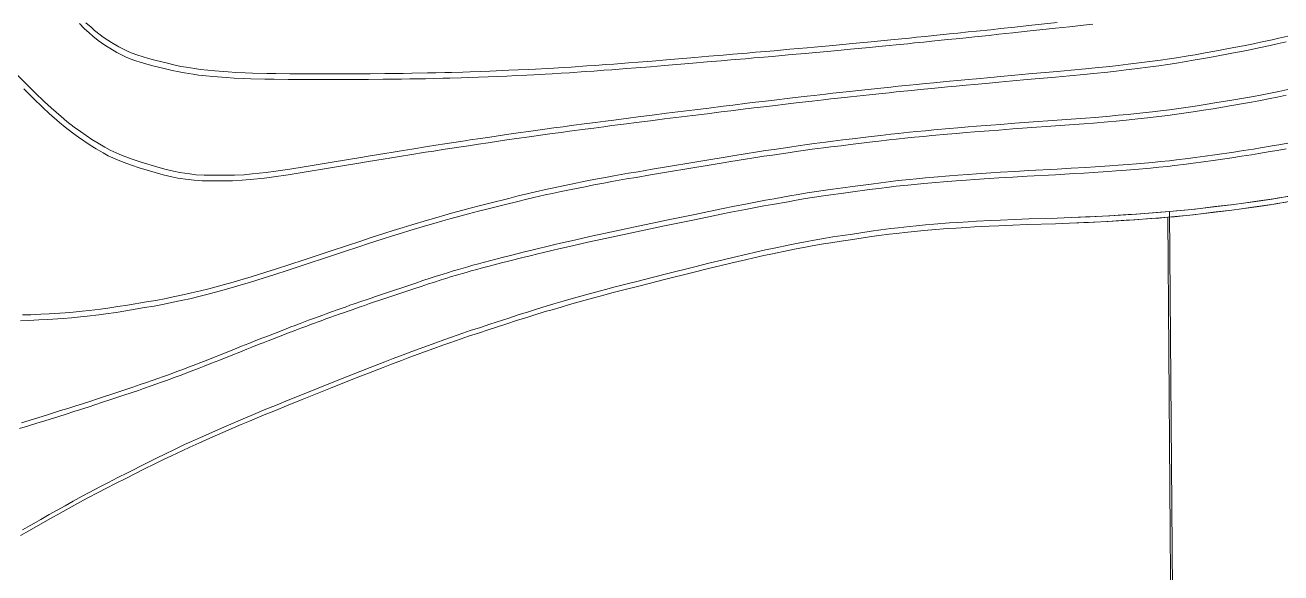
# Model space of a CAD drawing. Header units: metres. Extents: x -1097 to 1588, y -673 to 884.
# Drawn here: x 1327.5 to 1431.4, y 678.1 to 723.4 of the extents above; entities that cross this region are included whole.
import ezdxf

# ---------------------------------------------------------------- set-up
doc = ezdxf.new("R2010")
doc.units = ezdxf.units.M
for name, color, linetype, lineweight, plot in [('TERRENO', 188, 'Continuous', 0, False), ('TEXTO', 7, 'Continuous', 0, False), ('VISTA LEJOS', 7, 'Continuous', 0, False)]:
    doc.layers.add(name, color=color, linetype=linetype, lineweight=lineweight, plot=plot)

msp = doc.modelspace()

# ---------------------------------------------------------------- linework, layer by layer
at = {"layer": 'TERRENO'}
for points in [[(1415.86, 723.51), (1415.08, 723.42), (1413.91, 723.3), (1412.75, 723.17), (1410.41, 722.92), (1409.24, 722.79), (1408.06, 722.67), (1407.26, 722.58), (1406.05, 722.46), (1405.37, 722.39), (1404.54, 722.3), (1403.83, 722.23), (1402.53, 722.09), (1401.85, 722.02), (1401.1, 721.95), (1400.53, 721.89), (1399.58, 721.8), (1398.99, 721.74), (1398.15, 721.66), (1397.36, 721.58), (1395.8, 721.44), (1395.01, 721.36), (1394.17, 721.28), (1393.57, 721.23), (1392.62, 721.14), (1392.06, 721.09), (1391.31, 721.02), (1390.63, 720.96), (1389.33, 720.84), (1388.62, 720.78), (1387.79, 720.71), (1387.1, 720.65), (1385.89, 720.55), (1385.1, 720.48), (1383.92, 720.38), (1382.75, 720.28), (1380.41, 720.09), (1379.24, 719.99), (1378.06, 719.9), (1377.26, 719.83), (1376.05, 719.74), (1375.37, 719.69), (1374.54, 719.63), (1373.83, 719.58), (1372.53, 719.49), (1371.85, 719.45), (1371.1, 719.4), (1370.53, 719.37), (1369.58, 719.32), (1368.99, 719.29), (1368.15, 719.25), (1367.36, 719.22), (1365.8, 719.16), (1365, 719.12), (1364.17, 719.09), (1363.57, 719.07), (1362.62, 719.04), (1362.06, 719.03), (1361.31, 719.01), (1360.63, 719), (1359.33, 718.98), (1358.62, 718.97), (1357.79, 718.96), (1357.1, 718.95), (1355.89, 718.94), (1355.1, 718.94), (1353.92, 718.94), (1352.75, 718.94), (1350.41, 718.94), (1349.25, 718.94), (1348.09, 718.95), (1347.31, 718.96), (1346.16, 718.99), (1345.53, 719.01), (1344.77, 719.05), (1344.14, 719.09), (1343.02, 719.18), (1342.44, 719.23), (1341.82, 719.3), (1341.38, 719.36), (1340.66, 719.48), (1340.22, 719.56), (1339.64, 719.68), (1339.1, 719.81), (1338.06, 720.07), (1337.54, 720.2), (1337.01, 720.36), (1336.65, 720.48), (1336.1, 720.68), (1335.79, 720.81), (1335.41, 720.99), (1335.08, 721.16), (1334.48, 721.51), (1334.16, 721.71), (1333.8, 721.95), (1333.53, 722.15), (1333.07, 722.52), (1332.78, 722.78), (1332.36, 723.16), (1331.97, 723.55)], [(1431.85, 722.05), (1431.1, 721.87), (1430.54, 721.75), (1429.58, 721.54), (1428.99, 721.42), (1428.15, 721.25), (1427.36, 721.1), (1425.8, 720.81), (1425.01, 720.66), (1424.17, 720.52), (1423.58, 720.41), (1422.62, 720.26), (1422.06, 720.18), (1421.31, 720.07), (1420.63, 719.98), (1419.33, 719.81), (1418.62, 719.72), (1417.79, 719.63), (1417.1, 719.55), (1415.9, 719.43), (1415.1, 719.35), (1413.92, 719.24), (1412.75, 719.13), (1410.41, 718.92), (1409.24, 718.82), (1408.06, 718.71), (1407.26, 718.64), (1406.05, 718.53), (1405.37, 718.46), (1404.54, 718.39), (1403.83, 718.32), (1402.53, 718.19), (1401.85, 718.13), (1401.1, 718.05), (1400.53, 718), (1399.58, 717.9), (1398.99, 717.84), (1398.15, 717.75), (1397.36, 717.66), (1395.8, 717.5), (1395.01, 717.41), (1394.17, 717.32), (1393.57, 717.25), (1392.62, 717.15), (1392.06, 717.08), (1391.31, 717), (1390.63, 716.92), (1389.33, 716.76), (1388.62, 716.68), (1387.79, 716.58), (1387.1, 716.5), (1385.89, 716.35), (1385.1, 716.25), (1383.92, 716.1), (1382.75, 715.96), (1380.41, 715.67), (1379.24, 715.52), (1378.06, 715.37), (1377.26, 715.27), (1376.05, 715.12), (1375.37, 715.03), (1374.54, 714.92), (1373.83, 714.82), (1372.53, 714.65), (1371.85, 714.56), (1371.1, 714.46), (1370.53, 714.38), (1369.58, 714.25), (1368.99, 714.16), (1368.15, 714.04), (1367.36, 713.93), (1365.8, 713.7), (1365, 713.58), (1364.17, 713.46), (1363.57, 713.37), (1362.62, 713.23), (1362.06, 713.14), (1361.31, 713.02), (1360.63, 712.92), (1359.33, 712.71), (1358.62, 712.6), (1357.79, 712.46), (1357.1, 712.35), (1355.89, 712.15), (1355.1, 712.02), (1353.92, 711.83), (1352.75, 711.63), (1350.41, 711.24), (1349.24, 711.06), (1348.07, 710.88), (1347.29, 710.78), (1346.11, 710.65), (1345.45, 710.6), (1344.65, 710.55), (1343.98, 710.54), (1342.77, 710.54), (1342.14, 710.55), (1341.46, 710.6), (1340.96, 710.65), (1340.12, 710.78), (1339.61, 710.88), (1338.9, 711.06), (1338.23, 711.24), (1336.93, 711.63), (1336.27, 711.84), (1335.59, 712.09), (1335.11, 712.28), (1334.36, 712.63), (1333.93, 712.86), (1333.36, 713.19), (1332.85, 713.51), (1331.9, 714.16), (1331.39, 714.53), (1330.79, 714.99), (1330.32, 715.39), (1329.48, 716.12), (1328.94, 716.62), (1328.14, 717.39), (1327.36, 718.16)], [(1327.1, 698.99), (1327.78, 699.01), (1328.62, 699.05), (1329.33, 699.09), (1330.63, 699.18), (1331.31, 699.23), (1332.06, 699.3), (1332.62, 699.36), (1333.57, 699.47), (1334.17, 699.55), (1335, 699.68), (1335.8, 699.81), (1337.36, 700.07), (1338.15, 700.2), (1338.99, 700.36), (1339.58, 700.48), (1340.53, 700.68), (1341.1, 700.81), (1341.85, 700.99), (1342.53, 701.16), (1343.83, 701.51), (1344.54, 701.71), (1345.37, 701.95), (1346.05, 702.15), (1347.26, 702.52), (1348.06, 702.78), (1349.24, 703.16), (1350.41, 703.55), (1352.75, 704.33), (1353.92, 704.71), (1355.1, 705.1), (1355.89, 705.36), (1357.1, 705.75), (1357.79, 705.97), (1358.62, 706.23), (1359.33, 706.44), (1360.63, 706.83), (1361.31, 707.03), (1362.06, 707.25), (1362.62, 707.41), (1363.57, 707.67), (1364.17, 707.83), (1365, 708.04), (1365.8, 708.24), (1367.36, 708.63), (1368.15, 708.83), (1368.99, 709.03), (1369.58, 709.17), (1370.53, 709.39), (1371.1, 709.51), (1371.85, 709.67), (1372.53, 709.81), (1373.83, 710.07), (1374.54, 710.21), (1375.37, 710.36), (1376.05, 710.49), (1377.26, 710.71), (1378.06, 710.84), (1379.24, 711.05), (1380.41, 711.24), (1382.75, 711.63), (1383.92, 711.83), (1385.1, 712.02), (1385.89, 712.15), (1387.1, 712.34), (1387.79, 712.45), (1388.62, 712.58), (1389.33, 712.68), (1390.63, 712.88), (1391.31, 712.98), (1392.06, 713.08), (1392.62, 713.16), (1393.57, 713.28), (1394.17, 713.36), (1395.01, 713.46), (1395.8, 713.56), (1397.36, 713.74), (1398.15, 713.84), (1398.99, 713.93), (1399.58, 714), (1400.53, 714.1), (1401.1, 714.16), (1401.85, 714.23), (1402.53, 714.29), (1403.83, 714.41), (1404.54, 714.47), (1405.37, 714.54), (1406.05, 714.6), (1407.26, 714.69), (1408.06, 714.75), (1409.24, 714.84), (1410.41, 714.93), (1412.75, 715.09), (1413.92, 715.18), (1415.1, 715.27), (1415.9, 715.33), (1417.1, 715.43), (1417.79, 715.5), (1418.62, 715.58), (1419.33, 715.65), (1420.63, 715.79), (1421.31, 715.87), (1422.06, 715.96), (1422.62, 716.04), (1423.58, 716.17), (1424.17, 716.26), (1425.01, 716.39), (1425.8, 716.52), (1427.36, 716.78), (1428.15, 716.92), (1428.99, 717.06), (1429.58, 717.17), (1430.54, 717.36), (1431.1, 717.47), (1431.85, 717.63)], [(1327.02, 690.08), (1327.67, 690.28), (1328.45, 690.52), (1329.1, 690.72), (1330.26, 691.08), (1330.87, 691.27), (1331.51, 691.47), (1331.99, 691.62), (1332.77, 691.87), (1333.24, 692.03), (1333.89, 692.24), (1334.5, 692.44), (1335.66, 692.83), (1336.25, 693.03), (1336.86, 693.23), (1337.27, 693.38), (1337.92, 693.6), (1338.3, 693.73), (1338.77, 693.9), (1339.19, 694.05), (1339.97, 694.34), (1340.38, 694.49), (1340.86, 694.67), (1341.23, 694.82), (1341.88, 695.07), (1342.3, 695.23), (1342.9, 695.47), (1343.5, 695.7), (1344.66, 696.17), (1345.25, 696.4), (1345.84, 696.64), (1346.24, 696.8), (1346.84, 697.04), (1347.18, 697.17), (1347.6, 697.33), (1347.95, 697.47), (1348.6, 697.72), (1348.94, 697.85), (1349.32, 698), (1349.6, 698.1), (1350.08, 698.28), (1350.37, 698.39), (1350.79, 698.55), (1351.19, 698.69), (1351.97, 698.98), (1352.37, 699.13), (1352.78, 699.28), (1353.08, 699.38), (1353.56, 699.55), (1353.84, 699.65), (1354.21, 699.79), (1354.55, 699.9), (1355.2, 700.13), (1355.56, 700.25), (1355.98, 700.4), (1356.32, 700.51), (1356.92, 700.72), (1357.32, 700.85), (1357.91, 701.05), (1358.5, 701.24), (1359.66, 701.63), (1360.25, 701.83), (1360.86, 702.03), (1361.27, 702.16), (1361.92, 702.36), (1362.3, 702.48), (1362.77, 702.63), (1363.19, 702.75), (1363.97, 702.98), (1364.39, 703.1), (1364.86, 703.23), (1365.23, 703.33), (1365.88, 703.5), (1366.3, 703.61), (1366.91, 703.77), (1367.5, 703.92), (1368.66, 704.21), (1369.27, 704.36), (1369.92, 704.52), (1370.39, 704.63), (1371.17, 704.81), (1371.64, 704.92), (1372.29, 705.07), (1372.9, 705.21), (1374.06, 705.47), (1374.71, 705.61), (1375.49, 705.78), (1376.14, 705.92), (1377.3, 706.17), (1378.08, 706.33), (1379.25, 706.58), (1380.41, 706.82), (1382.75, 707.31), (1383.92, 707.55), (1385.1, 707.79), (1385.89, 707.95), (1387.1, 708.19), (1387.79, 708.32), (1388.62, 708.48), (1389.33, 708.6), (1390.63, 708.83), (1391.31, 708.95), (1392.06, 709.08), (1392.62, 709.17), (1393.57, 709.31), (1394.17, 709.4), (1395.01, 709.51), (1395.8, 709.62), (1397.36, 709.83), (1398.15, 709.93), (1398.99, 710.03), (1399.58, 710.1), (1400.53, 710.2), (1401.1, 710.26), (1401.85, 710.33), (1402.53, 710.39), (1403.83, 710.5), (1404.54, 710.56), (1405.37, 710.62), (1406.05, 710.67), (1407.26, 710.75), (1408.06, 710.8), (1409.24, 710.86), (1410.41, 710.93), (1412.75, 711.05), (1413.92, 711.12), (1415.1, 711.19), (1415.9, 711.24), (1417.1, 711.32), (1417.79, 711.37), (1418.62, 711.43), (1419.33, 711.49), (1420.63, 711.61), (1421.31, 711.68), (1422.06, 711.75), (1422.62, 711.82), (1423.58, 711.93), (1424.17, 712.01), (1425.01, 712.12), (1425.8, 712.23), (1427.36, 712.46), (1428.15, 712.58), (1428.99, 712.71), (1429.58, 712.81), (1430.54, 712.97), (1431.1, 713.07), (1431.85, 713.21)]]:
    msp.add_lwpolyline(points, dxfattribs=at)
at = {"layer": 'TEXTO', "color": 141}
for points in [[(1432.1, 708.84), (1430.85, 708.63), (1429.27, 708.39), (1428.15, 708.24), (1427.36, 708.14), (1425.28, 707.88), (1423.89, 707.72), (1422.05, 707.54), (1422.47, 651.88)], [(1422.47, 651.88), (1422.05, 707.54), (1421.06, 707.46), (1418.9, 707.3), (1417.51, 707.22), (1415.49, 707.12), (1413.92, 707.06), (1412.75, 707.01), (1410.41, 706.93), (1409.24, 706.89), (1408.06, 706.84), (1407.26, 706.8), (1406.05, 706.74), (1405.37, 706.7), (1404.54, 706.65), (1403.83, 706.6), (1402.53, 706.49), (1401.85, 706.44), (1401.1, 706.37), (1400.53, 706.31), (1399.58, 706.2), (1398.99, 706.13), (1398.15, 706.02), (1397.36, 705.91), (1395.8, 705.68), (1395.01, 705.57), (1394.17, 705.44), (1393.57, 705.34), (1392.62, 705.18), (1392.06, 705.07), (1391.31, 704.93), (1390.63, 704.79), (1389.33, 704.52), (1388.62, 704.37), (1387.79, 704.19), (1387.1, 704.03), (1385.89, 703.75), (1385.1, 703.56), (1383.92, 703.27), (1382.75, 702.98), (1380.41, 702.4), (1379.24, 702.1), (1378.06, 701.8), (1377.26, 701.6), (1376.05, 701.28), (1375.37, 701.1), (1374.54, 700.88), (1373.83, 700.68), (1372.53, 700.32), (1371.85, 700.12), (1371.1, 699.9), (1370.53, 699.74), (1369.58, 699.45), (1368.99, 699.26), (1368.15, 699), (1367.36, 698.74), (1365.8, 698.23), (1365, 697.97), (1364.17, 697.7), (1363.57, 697.49), (1362.62, 697.17), (1362.06, 696.97), (1361.31, 696.7), (1360.63, 696.45), (1359.33, 695.97), (1358.62, 695.7), (1357.79, 695.39), (1357.1, 695.12), (1355.89, 694.65), (1355.1, 694.34), (1353.92, 693.87), (1352.75, 693.4), (1350.41, 692.47), (1349.24, 692), (1348.06, 691.52), (1347.26, 691.2), (1346.05, 690.69), (1345.37, 690.41), (1344.54, 690.05), (1343.83, 689.74), (1342.53, 689.17), (1341.85, 688.87), (1341.1, 688.53), (1340.53, 688.27), (1339.58, 687.82), (1338.99, 687.53), (1338.15, 687.12), (1337.36, 686.73), (1335.8, 685.95), (1335, 685.55), (1334.17, 685.12), (1333.57, 684.81), (1332.62, 684.31), (1332.06, 684.01), (1331.31, 683.6), (1330.63, 683.22), (1329.33, 682.49), (1328.62, 682.09), (1327.78, 681.61), (1327.1, 681.22)]]:
    msp.add_lwpolyline(points, dxfattribs=at)
at = {"layer": 'VISTA LEJOS'}
for points in [[(1415.86, 723.51), (1415.08, 723.42), (1413.91, 723.3), (1412.75, 723.17), (1410.41, 722.92), (1409.24, 722.79), (1408.06, 722.67), (1407.26, 722.58), (1406.05, 722.46), (1405.37, 722.39), (1404.54, 722.3), (1403.83, 722.23), (1402.53, 722.09), (1401.85, 722.02), (1401.1, 721.95), (1400.53, 721.89), (1399.58, 721.8), (1398.99, 721.74), (1398.15, 721.66), (1397.36, 721.58), (1395.8, 721.44), (1395.01, 721.36), (1394.17, 721.28), (1393.57, 721.23), (1392.62, 721.14), (1392.06, 721.09), (1391.31, 721.02), (1390.63, 720.96), (1389.33, 720.84), (1388.62, 720.78), (1387.79, 720.71), (1387.1, 720.65), (1385.89, 720.55), (1385.1, 720.48), (1383.92, 720.38), (1382.75, 720.28), (1380.41, 720.09), (1379.24, 719.99), (1378.06, 719.9), (1377.26, 719.83), (1376.05, 719.74), (1375.37, 719.69), (1374.54, 719.63), (1373.83, 719.58), (1372.53, 719.49), (1371.85, 719.45), (1371.1, 719.4), (1370.53, 719.37), (1369.58, 719.32), (1368.99, 719.29), (1368.15, 719.25), (1367.36, 719.22), (1365.8, 719.16), (1365, 719.12), (1364.17, 719.09), (1363.57, 719.07), (1362.62, 719.04), (1362.06, 719.03), (1361.31, 719.01), (1360.63, 719), (1359.33, 718.98), (1358.62, 718.97), (1357.79, 718.96), (1357.1, 718.95), (1355.89, 718.94), (1355.1, 718.94), (1353.92, 718.94), (1352.75, 718.94), (1350.41, 718.94), (1349.25, 718.94), (1348.09, 718.95), (1347.31, 718.96), (1346.16, 718.99), (1345.53, 719.01), (1344.77, 719.05), (1344.14, 719.09), (1343.02, 719.18), (1342.44, 719.23), (1341.82, 719.3), (1341.38, 719.36), (1340.66, 719.48), (1340.22, 719.56), (1339.64, 719.68), (1339.1, 719.81), (1338.06, 720.07), (1337.54, 720.2), (1337.01, 720.36), (1336.65, 720.48), (1336.1, 720.68), (1335.79, 720.81), (1335.41, 720.99), (1335.08, 721.16), (1334.48, 721.51), (1334.16, 721.71), (1333.8, 721.95), (1333.53, 722.15), (1333.07, 722.52), (1332.78, 722.78), (1332.36, 723.16), (1331.97, 723.55)], [(1412.9, 723.64), (1410.56, 723.39), (1409.39, 723.26), (1408.21, 723.14), (1407.42, 723.05), (1406.21, 722.93), (1405.52, 722.86), (1404.69, 722.77), (1403.98, 722.7), (1402.68, 722.56), (1402, 722.49), (1401.25, 722.42), (1400.69, 722.36), (1399.74, 722.27), (1399.14, 722.21), (1398.3, 722.13), (1397.51, 722.05), (1395.95, 721.9), (1395.16, 721.83), (1394.32, 721.75), (1393.73, 721.7), (1392.78, 721.61), (1392.21, 721.56), (1391.46, 721.49), (1390.78, 721.43), (1389.48, 721.31), (1388.77, 721.25), (1387.94, 721.18), (1387.25, 721.12), (1386.05, 721.02), (1385.25, 720.95), (1384.07, 720.85), (1382.9, 720.75), (1380.56, 720.56), (1379.39, 720.46), (1378.21, 720.37), (1377.41, 720.3), (1376.21, 720.21), (1375.52, 720.16), (1374.69, 720.1), (1373.98, 720.05), (1372.68, 719.96), (1372, 719.92), (1371.25, 719.87), (1370.69, 719.84), (1369.73, 719.79), (1369.14, 719.76), (1368.3, 719.72), (1367.51, 719.69), (1365.95, 719.62), (1365.16, 719.59), (1364.32, 719.56), (1363.72, 719.54), (1362.77, 719.51), (1362.21, 719.5), (1361.46, 719.48), (1360.78, 719.47), (1359.48, 719.45), (1358.77, 719.44), (1357.94, 719.43), (1357.25, 719.42), (1356.04, 719.41), (1355.25, 719.41), (1354.07, 719.41), (1352.9, 719.41), (1350.56, 719.41), (1349.4, 719.41), (1348.24, 719.42), (1347.47, 719.43), (1346.31, 719.46), (1345.68, 719.48), (1344.92, 719.52), (1344.29, 719.56), (1343.17, 719.65), (1342.59, 719.7), (1341.97, 719.77), (1341.53, 719.83), (1340.81, 719.94), (1340.37, 720.02), (1339.79, 720.15), (1339.25, 720.28), (1338.21, 720.54), (1337.69, 720.67), (1337.16, 720.83), (1336.8, 720.95), (1336.26, 721.15), (1335.95, 721.28), (1335.56, 721.46), (1335.23, 721.63), (1334.63, 721.98), (1334.31, 722.18), (1333.95, 722.42), (1333.68, 722.62), (1333.22, 722.99), (1332.93, 723.25), (1332.51, 723.63)], [(1432, 722.52), (1431.25, 722.34), (1430.69, 722.21), (1429.74, 722.01), (1429.14, 721.89), (1428.31, 721.72), (1427.51, 721.57), (1425.95, 721.28), (1425.16, 721.13), (1424.32, 720.98), (1423.73, 720.88), (1422.78, 720.73), (1422.21, 720.65), (1421.46, 720.54), (1420.78, 720.45), (1419.48, 720.28), (1418.77, 720.19), (1417.94, 720.1), (1417.26, 720.02), (1416.05, 719.9), (1415.25, 719.82), (1414.07, 719.71), (1412.9, 719.6), (1410.56, 719.39), (1409.39, 719.29), (1408.21, 719.18), (1407.42, 719.11), (1406.21, 719), (1405.52, 718.93), (1404.69, 718.86), (1403.98, 718.79), (1402.68, 718.66), (1402, 718.6), (1401.25, 718.52), (1400.69, 718.47), (1399.74, 718.37), (1399.14, 718.31), (1398.3, 718.22), (1397.51, 718.13), (1395.95, 717.97), (1395.16, 717.88), (1394.32, 717.79), (1393.73, 717.72), (1392.78, 717.62), (1392.21, 717.55), (1391.46, 717.47), (1390.78, 717.39), (1389.48, 717.23), (1388.77, 717.15), (1387.94, 717.05), (1387.25, 716.97), (1386.05, 716.82), (1385.25, 716.72), (1384.07, 716.57), (1382.9, 716.43), (1380.56, 716.14), (1379.39, 715.99), (1378.21, 715.84), (1377.41, 715.74), (1376.21, 715.58), (1375.52, 715.5), (1374.69, 715.39), (1373.98, 715.29), (1372.68, 715.12), (1372, 715.03), (1371.25, 714.93), (1370.69, 714.85), (1369.73, 714.72), (1369.14, 714.63), (1368.3, 714.51), (1367.51, 714.4), (1365.95, 714.17), (1365.16, 714.05), (1364.32, 713.93), (1363.72, 713.84), (1362.77, 713.7), (1362.21, 713.61), (1361.46, 713.49), (1360.78, 713.38), (1359.48, 713.18), (1358.77, 713.07), (1357.94, 712.93), (1357.25, 712.82), (1356.04, 712.62), (1355.25, 712.49), (1354.07, 712.3), (1352.9, 712.1), (1350.56, 711.71), (1349.4, 711.53), (1348.22, 711.35), (1347.44, 711.25), (1346.26, 711.12), (1345.6, 711.06), (1344.8, 711.02), (1344.13, 711.01), (1342.92, 711.01), (1342.29, 711.02), (1341.61, 711.06), (1341.11, 711.12), (1340.27, 711.25), (1339.76, 711.35), (1339.05, 711.53), (1338.38, 711.71), (1337.08, 712.1), (1336.42, 712.31), (1335.74, 712.56), (1335.26, 712.75), (1334.51, 713.1), (1334.08, 713.33), (1333.51, 713.66), (1333, 713.98), (1332.05, 714.63), (1331.54, 715), (1330.94, 715.46), (1330.47, 715.86), (1329.63, 716.59), (1329.09, 717.09), (1328.29, 717.86), (1327.51, 718.63), (1325.95, 720.18)], [(1431.85, 722.05), (1431.1, 721.87), (1430.54, 721.75), (1429.58, 721.54), (1428.99, 721.42), (1428.15, 721.25), (1427.36, 721.1), (1425.8, 720.81), (1425.01, 720.66), (1424.17, 720.52), (1423.58, 720.41), (1422.62, 720.26), (1422.06, 720.18), (1421.31, 720.07), (1420.63, 719.98), (1419.33, 719.81), (1418.62, 719.72), (1417.79, 719.63), (1417.1, 719.55), (1415.9, 719.43), (1415.1, 719.35), (1413.92, 719.24), (1412.75, 719.13), (1410.41, 718.92), (1409.24, 718.82), (1408.06, 718.71), (1407.26, 718.64), (1406.05, 718.53), (1405.37, 718.46), (1404.54, 718.39), (1403.83, 718.32), (1402.53, 718.19), (1401.85, 718.13), (1401.1, 718.05), (1400.53, 718), (1399.58, 717.9), (1398.99, 717.84), (1398.15, 717.75), (1397.36, 717.66), (1395.8, 717.5), (1395.01, 717.41), (1394.17, 717.32), (1393.57, 717.25), (1392.62, 717.15), (1392.06, 717.08), (1391.31, 717), (1390.63, 716.92), (1389.33, 716.76), (1388.62, 716.68), (1387.79, 716.58), (1387.1, 716.5), (1385.89, 716.35), (1385.1, 716.25), (1383.92, 716.1), (1382.75, 715.96), (1380.41, 715.67), (1379.24, 715.52), (1378.06, 715.37), (1377.26, 715.27), (1376.05, 715.12), (1375.37, 715.03), (1374.54, 714.92), (1373.83, 714.82), (1372.53, 714.65), (1371.85, 714.56), (1371.1, 714.46), (1370.53, 714.38), (1369.58, 714.25), (1368.99, 714.16), (1368.15, 714.04), (1367.36, 713.93), (1365.8, 713.7), (1365, 713.58), (1364.17, 713.46), (1363.57, 713.37), (1362.62, 713.23), (1362.06, 713.14), (1361.31, 713.02), (1360.63, 712.92), (1359.33, 712.71), (1358.62, 712.6), (1357.79, 712.46), (1357.1, 712.35), (1355.89, 712.15), (1355.1, 712.02), (1353.92, 711.83), (1352.75, 711.63), (1350.41, 711.24), (1349.24, 711.06), (1348.07, 710.88), (1347.29, 710.78), (1346.11, 710.65), (1345.45, 710.6), (1344.65, 710.55), (1343.98, 710.54), (1342.77, 710.54), (1342.14, 710.55), (1341.46, 710.6), (1340.96, 710.65), (1340.12, 710.78), (1339.61, 710.88), (1338.9, 711.06), (1338.23, 711.24), (1336.93, 711.63), (1336.27, 711.84), (1335.59, 712.09), (1335.11, 712.28), (1334.36, 712.63), (1333.93, 712.86), (1333.36, 713.19), (1332.85, 713.51), (1331.9, 714.16), (1331.39, 714.53), (1330.79, 714.99), (1330.32, 715.39), (1329.48, 716.12), (1328.94, 716.62), (1328.14, 717.39), (1327.36, 718.16)], [(1327.1, 698.99), (1327.78, 699.01), (1328.62, 699.05), (1329.33, 699.09), (1330.63, 699.18), (1331.31, 699.23), (1332.06, 699.3), (1332.62, 699.36), (1333.57, 699.47), (1334.17, 699.55), (1335, 699.68), (1335.8, 699.81), (1337.36, 700.07), (1338.15, 700.2), (1338.99, 700.36), (1339.58, 700.48), (1340.53, 700.68), (1341.1, 700.81), (1341.85, 700.99), (1342.53, 701.16), (1343.83, 701.51), (1344.54, 701.71), (1345.37, 701.95), (1346.05, 702.15), (1347.26, 702.52), (1348.06, 702.78), (1349.24, 703.16), (1350.41, 703.55), (1352.75, 704.33), (1353.92, 704.71), (1355.1, 705.1), (1355.89, 705.36), (1357.1, 705.75), (1357.79, 705.97), (1358.62, 706.23), (1359.33, 706.44), (1360.63, 706.83), (1361.31, 707.03), (1362.06, 707.25), (1362.62, 707.41), (1363.57, 707.67), (1364.17, 707.83), (1365, 708.04), (1365.8, 708.24), (1367.36, 708.63), (1368.15, 708.83), (1368.99, 709.03), (1369.58, 709.17), (1370.53, 709.39), (1371.1, 709.51), (1371.85, 709.67), (1372.53, 709.81), (1373.83, 710.07), (1374.54, 710.21), (1375.37, 710.36), (1376.05, 710.49), (1377.26, 710.71), (1378.06, 710.84), (1379.24, 711.05), (1380.41, 711.24), (1382.75, 711.63), (1383.92, 711.83), (1385.1, 712.02), (1385.89, 712.15), (1387.1, 712.34), (1387.79, 712.45), (1388.62, 712.58), (1389.33, 712.68), (1390.63, 712.88), (1391.31, 712.98), (1392.06, 713.08), (1392.62, 713.16), (1393.57, 713.28), (1394.17, 713.36), (1395.01, 713.46), (1395.8, 713.56), (1397.36, 713.74), (1398.15, 713.84), (1398.99, 713.93), (1399.58, 714), (1400.53, 714.1), (1401.1, 714.16), (1401.85, 714.23), (1402.53, 714.29), (1403.83, 714.41), (1404.54, 714.47), (1405.37, 714.54), (1406.05, 714.6), (1407.26, 714.69), (1408.06, 714.75), (1409.24, 714.84), (1410.41, 714.93), (1412.75, 715.09), (1413.92, 715.18), (1415.1, 715.27), (1415.9, 715.33), (1417.1, 715.43), (1417.79, 715.5), (1418.62, 715.58), (1419.33, 715.65), (1420.63, 715.79), (1421.31, 715.87), (1422.06, 715.96), (1422.62, 716.04), (1423.58, 716.17), (1424.17, 716.26), (1425.01, 716.39), (1425.8, 716.52), (1427.36, 716.78), (1428.15, 716.92), (1428.99, 717.06), (1429.58, 717.17), (1430.54, 717.36), (1431.1, 717.47), (1431.85, 717.63)], [(1327.25, 699.46), (1327.94, 699.48), (1328.77, 699.52), (1329.48, 699.56), (1330.78, 699.65), (1331.46, 699.7), (1332.21, 699.77), (1332.77, 699.83), (1333.72, 699.94), (1334.32, 700.02), (1335.15, 700.15), (1335.95, 700.28), (1337.51, 700.54), (1338.3, 700.67), (1339.14, 700.83), (1339.73, 700.95), (1340.68, 701.15), (1341.25, 701.28), (1342, 701.46), (1342.68, 701.63), (1343.98, 701.98), (1344.69, 702.18), (1345.52, 702.42), (1346.2, 702.62), (1347.41, 702.99), (1348.21, 703.25), (1349.39, 703.63), (1350.56, 704.02), (1352.9, 704.8), (1354.07, 705.18), (1355.25, 705.57), (1356.04, 705.83), (1357.25, 706.22), (1357.94, 706.44), (1358.77, 706.7), (1359.48, 706.91), (1360.78, 707.3), (1361.46, 707.5), (1362.21, 707.72), (1362.77, 707.88), (1363.72, 708.14), (1364.32, 708.3), (1365.16, 708.51), (1365.95, 708.71), (1367.51, 709.1), (1368.3, 709.3), (1369.14, 709.5), (1369.73, 709.64), (1370.69, 709.86), (1371.25, 709.98), (1372, 710.14), (1372.68, 710.28), (1373.98, 710.54), (1374.69, 710.68), (1375.52, 710.83), (1376.21, 710.96), (1377.41, 711.18), (1378.21, 711.31), (1379.39, 711.52), (1380.56, 711.71), (1382.9, 712.1), (1384.07, 712.3), (1385.25, 712.49), (1386.05, 712.62), (1387.25, 712.81), (1387.94, 712.92), (1388.77, 713.05), (1389.48, 713.15), (1390.78, 713.35), (1391.46, 713.44), (1392.21, 713.55), (1392.78, 713.63), (1393.73, 713.75), (1394.32, 713.83), (1395.16, 713.93), (1395.95, 714.03), (1397.51, 714.21), (1398.3, 714.31), (1399.14, 714.4), (1399.74, 714.47), (1400.69, 714.57), (1401.25, 714.63), (1402, 714.7), (1402.68, 714.76), (1403.98, 714.88), (1404.69, 714.94), (1405.52, 715.01), (1406.21, 715.07), (1407.42, 715.16), (1408.21, 715.22), (1409.39, 715.31), (1410.56, 715.4), (1412.9, 715.56), (1414.07, 715.65), (1415.25, 715.74), (1416.05, 715.8), (1417.26, 715.9), (1417.94, 715.97), (1418.77, 716.05), (1419.48, 716.12), (1420.78, 716.26), (1421.46, 716.34), (1422.21, 716.43), (1422.78, 716.51), (1423.73, 716.64), (1424.32, 716.73), (1425.16, 716.86), (1425.95, 716.99), (1427.51, 717.25), (1428.31, 717.39), (1429.14, 717.53), (1429.74, 717.64), (1430.69, 717.83), (1431.25, 717.94), (1432, 718.1)], [(1327.02, 690.08), (1327.67, 690.28), (1328.45, 690.52), (1329.1, 690.72), (1330.26, 691.08), (1330.87, 691.27), (1331.51, 691.47), (1331.99, 691.62), (1332.77, 691.87), (1333.24, 692.03), (1333.89, 692.24), (1334.5, 692.44), (1335.66, 692.83), (1336.25, 693.03), (1336.86, 693.23), (1337.27, 693.38), (1337.92, 693.6), (1338.3, 693.73), (1338.77, 693.9), (1339.19, 694.05), (1339.97, 694.34), (1340.38, 694.49), (1340.86, 694.67), (1341.23, 694.82), (1341.88, 695.07), (1342.3, 695.23), (1342.9, 695.47), (1343.5, 695.7), (1344.66, 696.17), (1345.25, 696.4), (1345.84, 696.64), (1346.24, 696.8), (1346.84, 697.04), (1347.18, 697.17), (1347.6, 697.33), (1347.95, 697.47), (1348.6, 697.72), (1348.94, 697.85), (1349.32, 698), (1349.6, 698.1), (1350.08, 698.28), (1350.37, 698.39), (1350.79, 698.55), (1351.19, 698.69), (1351.97, 698.98), (1352.37, 699.13), (1352.78, 699.28), (1353.08, 699.38), (1353.56, 699.55), (1353.84, 699.65), (1354.21, 699.79), (1354.55, 699.9), (1355.2, 700.13), (1355.56, 700.25), (1355.98, 700.4), (1356.32, 700.51), (1356.92, 700.72), (1357.32, 700.85), (1357.91, 701.05), (1358.5, 701.24), (1359.66, 701.63), (1360.25, 701.83), (1360.86, 702.03), (1361.27, 702.16), (1361.92, 702.36), (1362.3, 702.48), (1362.77, 702.63), (1363.19, 702.75), (1363.97, 702.98), (1364.39, 703.1), (1364.86, 703.23), (1365.23, 703.33), (1365.88, 703.5), (1366.3, 703.61), (1366.91, 703.77), (1367.5, 703.92), (1368.66, 704.21), (1369.27, 704.36), (1369.92, 704.52), (1370.39, 704.63), (1371.17, 704.81), (1371.64, 704.92), (1372.29, 705.07), (1372.9, 705.21), (1374.06, 705.47), (1374.71, 705.61), (1375.49, 705.78), (1376.14, 705.92), (1377.3, 706.17), (1378.08, 706.33), (1379.25, 706.58), (1380.41, 706.82), (1382.75, 707.31), (1383.92, 707.55), (1385.1, 707.79), (1385.89, 707.95), (1387.1, 708.19), (1387.79, 708.32), (1388.62, 708.48), (1389.33, 708.6), (1390.63, 708.83), (1391.31, 708.95), (1392.06, 709.08), (1392.62, 709.17), (1393.57, 709.31), (1394.17, 709.4), (1395.01, 709.51), (1395.8, 709.62), (1397.36, 709.83), (1398.15, 709.93), (1398.99, 710.03), (1399.58, 710.1), (1400.53, 710.2), (1401.1, 710.26), (1401.85, 710.33), (1402.53, 710.39), (1403.83, 710.5), (1404.54, 710.56), (1405.37, 710.62), (1406.05, 710.67), (1407.26, 710.75), (1408.06, 710.8), (1409.24, 710.86), (1410.41, 710.93), (1412.75, 711.05), (1413.92, 711.12), (1415.1, 711.19), (1415.9, 711.24), (1417.1, 711.32), (1417.79, 711.37), (1418.62, 711.43), (1419.33, 711.49), (1420.63, 711.61), (1421.31, 711.68), (1422.06, 711.75), (1422.62, 711.82), (1423.58, 711.93), (1424.17, 712.01), (1425.01, 712.12), (1425.8, 712.23), (1427.36, 712.46), (1428.15, 712.58), (1428.99, 712.71), (1429.58, 712.81), (1430.54, 712.97), (1431.1, 713.07), (1431.85, 713.21)], [(1327.17, 690.55), (1327.82, 690.75), (1328.6, 690.98), (1329.25, 691.19), (1330.41, 691.55), (1331.02, 691.74), (1331.67, 691.94), (1332.14, 692.09), (1332.92, 692.34), (1333.39, 692.5), (1334.04, 692.71), (1334.65, 692.91), (1335.81, 693.3), (1336.4, 693.5), (1337.01, 693.7), (1337.43, 693.85), (1338.07, 694.07), (1338.45, 694.2), (1338.92, 694.37), (1339.34, 694.52), (1340.12, 694.81), (1340.54, 694.96), (1341.01, 695.14), (1341.39, 695.29), (1342.03, 695.54), (1342.45, 695.7), (1343.06, 695.94), (1343.65, 696.17), (1344.81, 696.64), (1345.4, 696.87), (1345.99, 697.11), (1346.39, 697.27), (1346.99, 697.51), (1347.33, 697.64), (1347.75, 697.8), (1348.11, 697.94), (1348.75, 698.19), (1349.09, 698.32), (1349.47, 698.47), (1349.75, 698.57), (1350.23, 698.75), (1350.52, 698.86), (1350.94, 699.02), (1351.34, 699.16), (1352.12, 699.45), (1352.52, 699.6), (1352.93, 699.75), (1353.23, 699.85), (1353.71, 700.02), (1353.99, 700.12), (1354.36, 700.26), (1354.71, 700.37), (1355.35, 700.6), (1355.71, 700.72), (1356.13, 700.86), (1356.47, 700.98), (1357.07, 701.19), (1357.47, 701.32), (1358.06, 701.52), (1358.65, 701.71), (1359.81, 702.1), (1360.4, 702.3), (1361.01, 702.5), (1361.43, 702.63), (1362.07, 702.83), (1362.45, 702.95), (1362.92, 703.1), (1363.34, 703.22), (1364.12, 703.45), (1364.54, 703.57), (1365.01, 703.7), (1365.39, 703.8), (1366.03, 703.97), (1366.45, 704.08), (1367.06, 704.24), (1367.65, 704.39), (1368.81, 704.68), (1369.42, 704.83), (1370.07, 704.99), (1370.54, 705.1), (1371.32, 705.28), (1371.79, 705.39), (1372.44, 705.54), (1373.05, 705.68), (1374.21, 705.94), (1374.86, 706.08), (1375.64, 706.25), (1376.29, 706.39), (1377.45, 706.64), (1378.23, 706.8), (1379.4, 707.05), (1380.56, 707.29), (1382.9, 707.78), (1384.07, 708.02), (1385.25, 708.26), (1386.05, 708.42), (1387.25, 708.66), (1387.94, 708.79), (1388.77, 708.95), (1389.48, 709.07), (1390.78, 709.3), (1391.46, 709.42), (1392.21, 709.55), (1392.78, 709.64), (1393.73, 709.78), (1394.32, 709.87), (1395.16, 709.98), (1395.95, 710.09), (1397.51, 710.29), (1398.3, 710.4), (1399.14, 710.5), (1399.74, 710.57), (1400.69, 710.67), (1401.25, 710.73), (1402, 710.8), (1402.68, 710.86), (1403.98, 710.97), (1404.69, 711.03), (1405.52, 711.09), (1406.21, 711.14), (1407.42, 711.22), (1408.21, 711.27), (1409.39, 711.33), (1410.56, 711.4), (1412.9, 711.52), (1414.07, 711.59), (1415.25, 711.66), (1416.05, 711.71), (1417.26, 711.79), (1417.94, 711.84), (1418.77, 711.9), (1419.48, 711.96), (1420.78, 712.08), (1421.46, 712.14), (1422.21, 712.22), (1422.78, 712.29), (1423.73, 712.4), (1424.32, 712.48), (1425.16, 712.59), (1425.95, 712.7), (1427.51, 712.93), (1428.31, 713.05), (1429.14, 713.18), (1429.74, 713.28), (1430.69, 713.44), (1431.25, 713.54), (1432, 713.68)], [(1432, 709.27), (1431.25, 709.14), (1430.69, 709.05), (1429.74, 708.91), (1429.14, 708.83), (1428.31, 708.71), (1427.51, 708.61), (1425.95, 708.42), (1425.16, 708.32), (1424.32, 708.22), (1423.73, 708.16), (1422.78, 708.06), (1422.21, 708.01), (1421.46, 707.95), (1420.78, 707.9), (1419.48, 707.8), (1418.77, 707.76), (1417.94, 707.71), (1417.26, 707.67), (1416.05, 707.61), (1415.25, 707.58), (1414.07, 707.53), (1412.9, 707.48), (1410.56, 707.4), (1409.39, 707.36), (1408.21, 707.31), (1407.42, 707.27), (1406.21, 707.21), (1405.52, 707.17), (1404.69, 707.12), (1403.98, 707.07), (1402.68, 706.96), (1402, 706.91), (1401.25, 706.84), (1400.69, 706.78), (1399.74, 706.67), (1399.14, 706.6), (1398.3, 706.49), (1397.51, 706.38), (1395.95, 706.15), (1395.16, 706.04), (1394.32, 705.91), (1393.73, 705.81), (1392.78, 705.65), (1392.21, 705.54), (1391.46, 705.4), (1390.78, 705.26), (1389.48, 704.99), (1388.77, 704.84), (1387.94, 704.66), (1387.25, 704.5), (1386.05, 704.22), (1385.25, 704.03), (1384.07, 703.74), (1382.9, 703.45), (1380.56, 702.87), (1379.39, 702.57), (1378.21, 702.27), (1377.41, 702.07), (1376.21, 701.75), (1375.52, 701.57), (1374.69, 701.34), (1373.98, 701.15), (1372.68, 700.79), (1372, 700.59), (1371.25, 700.37), (1370.69, 700.21), (1369.73, 699.92), (1369.14, 699.73), (1368.3, 699.47), (1367.51, 699.21), (1365.95, 698.7), (1365.16, 698.44), (1364.32, 698.17), (1363.72, 697.96), (1362.77, 697.63), (1362.21, 697.44), (1361.46, 697.17), (1360.78, 696.92), (1359.48, 696.44), (1358.77, 696.17), (1357.94, 695.85), (1357.25, 695.59), (1356.04, 695.12), (1355.25, 694.81), (1354.07, 694.34), (1352.9, 693.87), (1350.56, 692.94), (1349.39, 692.47), (1348.21, 691.99), (1347.41, 691.67), (1346.2, 691.16), (1345.52, 690.88), (1344.69, 690.52), (1343.98, 690.21), (1342.68, 689.64), (1342, 689.34), (1341.25, 689), (1340.68, 688.74), (1339.73, 688.29), (1339.14, 688), (1338.3, 687.59), (1337.51, 687.2), (1335.95, 686.42), (1335.15, 686.02), (1334.32, 685.59), (1333.72, 685.28), (1332.77, 684.78), (1332.21, 684.48), (1331.46, 684.07), (1330.78, 683.69), (1329.48, 682.96), (1328.77, 682.56), (1327.94, 682.08), (1327.25, 681.69)], [(1432.25, 709.31), (1431, 709.1), (1429.42, 708.86), (1428.31, 708.71), (1427.51, 708.61), (1425.43, 708.35), (1424.04, 708.19), (1422.2, 708.01), (1422.63, 652.35)], [(1431.85, 708.8), (1431.1, 708.67), (1430.54, 708.58), (1429.58, 708.44), (1428.99, 708.36), (1428.15, 708.24), (1427.36, 708.14), (1425.8, 707.95), (1425.01, 707.85), (1424.17, 707.75), (1423.58, 707.69), (1422.62, 707.59), (1422.06, 707.54), (1421.31, 707.48), (1420.63, 707.43), (1419.33, 707.33), (1418.62, 707.29), (1417.79, 707.24), (1417.1, 707.2), (1415.9, 707.14), (1415.1, 707.11), (1413.92, 707.06), (1412.75, 707.01), (1410.41, 706.93), (1409.24, 706.89), (1408.06, 706.84), (1407.26, 706.8), (1406.05, 706.74), (1405.37, 706.7), (1404.54, 706.65), (1403.83, 706.6), (1402.53, 706.49), (1401.85, 706.44), (1401.1, 706.37), (1400.53, 706.31), (1399.58, 706.2), (1398.99, 706.13), (1398.15, 706.02), (1397.36, 705.91), (1395.8, 705.68), (1395.01, 705.57), (1394.17, 705.44), (1393.57, 705.34), (1392.62, 705.18), (1392.06, 705.07), (1391.31, 704.93), (1390.63, 704.79), (1389.33, 704.52), (1388.62, 704.37), (1387.79, 704.19), (1387.1, 704.03), (1385.89, 703.75), (1385.1, 703.56), (1383.92, 703.27), (1382.75, 702.98), (1380.41, 702.4), (1379.24, 702.1), (1378.06, 701.8), (1377.26, 701.6), (1376.05, 701.28), (1375.37, 701.1), (1374.54, 700.88), (1373.83, 700.68), (1372.53, 700.32), (1371.85, 700.12), (1371.1, 699.9), (1370.53, 699.74), (1369.58, 699.45), (1368.99, 699.26), (1368.15, 699), (1367.36, 698.74), (1365.8, 698.23), (1365, 697.97), (1364.17, 697.7), (1363.57, 697.49), (1362.62, 697.17), (1362.06, 696.97), (1361.31, 696.7), (1360.63, 696.45), (1359.33, 695.97), (1358.62, 695.7), (1357.79, 695.39), (1357.1, 695.12), (1355.89, 694.65), (1355.1, 694.34), (1353.92, 693.87), (1352.75, 693.4), (1350.41, 692.47), (1349.24, 692), (1348.06, 691.52), (1347.26, 691.2), (1346.05, 690.69), (1345.37, 690.41), (1344.54, 690.05), (1343.83, 689.74), (1342.53, 689.17), (1341.85, 688.87), (1341.1, 688.53), (1340.53, 688.27), (1339.58, 687.82), (1338.99, 687.53), (1338.15, 687.12), (1337.36, 686.73), (1335.8, 685.95), (1335, 685.55), (1334.17, 685.12), (1333.57, 684.81), (1332.62, 684.31), (1332.06, 684.01), (1331.31, 683.6), (1330.63, 683.22), (1329.33, 682.49), (1328.62, 682.09), (1327.78, 681.61), (1327.1, 681.22)], [(1431.85, 708.8), (1431.1, 708.67), (1430.54, 708.58), (1429.58, 708.44), (1428.99, 708.36), (1428.15, 708.24), (1427.36, 708.14), (1425.8, 707.95), (1425.01, 707.85), (1424.17, 707.75), (1423.58, 707.69), (1422.62, 707.59), (1422.06, 707.54), (1421.31, 707.48), (1420.63, 707.43), (1419.33, 707.33), (1418.62, 707.29), (1417.79, 707.24), (1417.1, 707.2), (1415.9, 707.14), (1415.1, 707.11), (1413.92, 707.06), (1412.75, 707.01), (1410.41, 706.93), (1409.24, 706.89), (1408.06, 706.84), (1407.26, 706.8), (1406.05, 706.74), (1405.37, 706.7), (1404.54, 706.65), (1403.83, 706.6), (1402.53, 706.49), (1401.85, 706.44), (1401.1, 706.37), (1400.53, 706.31), (1399.58, 706.2), (1398.99, 706.13), (1398.15, 706.02), (1397.36, 705.91), (1395.8, 705.68), (1395.01, 705.57), (1394.17, 705.44), (1393.57, 705.34), (1392.62, 705.18), (1392.06, 705.07), (1391.31, 704.93), (1390.63, 704.79), (1389.33, 704.52), (1388.62, 704.37), (1387.79, 704.19), (1387.1, 704.03), (1385.89, 703.75), (1385.1, 703.56), (1383.92, 703.27), (1382.75, 702.98), (1380.41, 702.4), (1379.24, 702.1), (1378.06, 701.8), (1377.26, 701.6), (1376.05, 701.28), (1375.37, 701.1), (1374.54, 700.88), (1373.83, 700.68), (1372.53, 700.32), (1371.85, 700.12), (1371.1, 699.9), (1370.53, 699.74), (1369.58, 699.45), (1368.99, 699.26), (1368.15, 699), (1367.36, 698.74), (1365.8, 698.23), (1365, 697.97), (1364.17, 697.7), (1363.57, 697.49), (1362.62, 697.17), (1362.06, 696.97), (1361.31, 696.7), (1360.63, 696.45), (1359.33, 695.97), (1358.62, 695.7), (1357.79, 695.39), (1357.1, 695.12), (1355.89, 694.65), (1355.1, 694.34), (1353.92, 693.87), (1352.75, 693.4), (1350.41, 692.47), (1349.24, 692), (1348.06, 691.52), (1347.26, 691.2), (1346.05, 690.69), (1345.37, 690.41), (1344.54, 690.05), (1343.83, 689.74), (1342.53, 689.17), (1341.85, 688.87), (1341.1, 688.53), (1340.53, 688.27), (1339.58, 687.82), (1338.99, 687.53), (1338.15, 687.12), (1337.36, 686.73), (1335.8, 685.95), (1335, 685.55), (1334.17, 685.12), (1333.57, 684.81), (1332.62, 684.31), (1332.06, 684.01), (1331.31, 683.6), (1330.63, 683.22), (1329.33, 682.49), (1328.62, 682.09), (1327.78, 681.61), (1327.1, 681.22)], [(1422.63, 652.35), (1422.2, 708.01), (1421.21, 707.93), (1419.05, 707.77), (1417.66, 707.69), (1415.64, 707.59), (1414.07, 707.53), (1412.9, 707.48), (1410.56, 707.4), (1409.39, 707.36), (1408.21, 707.31), (1407.42, 707.27), (1406.21, 707.21), (1405.52, 707.17), (1404.69, 707.12), (1403.98, 707.07), (1402.68, 706.96), (1402, 706.91), (1401.25, 706.84), (1400.69, 706.78), (1399.74, 706.67), (1399.14, 706.6), (1398.3, 706.49), (1397.51, 706.38), (1395.95, 706.15), (1395.16, 706.04), (1394.32, 705.91), (1393.73, 705.81), (1392.78, 705.65), (1392.21, 705.54), (1391.46, 705.4), (1390.78, 705.26), (1389.48, 704.99), (1388.77, 704.84), (1387.94, 704.66), (1387.25, 704.5), (1386.05, 704.22), (1385.25, 704.03), (1384.07, 703.74), (1382.9, 703.45), (1380.56, 702.87), (1379.39, 702.57), (1378.21, 702.27), (1377.41, 702.07), (1376.21, 701.75), (1375.52, 701.57), (1374.69, 701.34), (1373.98, 701.15), (1372.68, 700.79), (1372, 700.59), (1371.25, 700.37), (1370.69, 700.21), (1369.73, 699.92), (1369.14, 699.73), (1368.3, 699.47), (1367.51, 699.21), (1365.95, 698.7), (1365.16, 698.44), (1364.32, 698.17), (1363.72, 697.96), (1362.77, 697.63), (1362.21, 697.44), (1361.46, 697.17), (1360.78, 696.92), (1359.48, 696.44), (1358.77, 696.17), (1357.94, 695.85), (1357.25, 695.59), (1356.04, 695.12), (1355.25, 694.81), (1354.07, 694.34), (1352.9, 693.87), (1350.56, 692.94), (1349.39, 692.47), (1348.21, 691.99), (1347.41, 691.67), (1346.2, 691.16), (1345.52, 690.88), (1344.69, 690.52), (1343.98, 690.21), (1342.68, 689.64), (1342, 689.34), (1341.25, 689), (1340.68, 688.74), (1339.73, 688.29), (1339.14, 688), (1338.3, 687.59), (1337.51, 687.2), (1335.95, 686.42), (1335.15, 686.02), (1334.32, 685.59), (1333.72, 685.28), (1332.77, 684.78), (1332.21, 684.48), (1331.46, 684.07), (1330.78, 683.69), (1329.48, 682.96), (1328.77, 682.56), (1327.94, 682.08), (1327.25, 681.69)], [(1432.1, 708.84), (1430.85, 708.63), (1429.27, 708.39), (1428.15, 708.24), (1427.36, 708.14), (1425.28, 707.88), (1423.89, 707.72), (1422.05, 707.54), (1422.47, 651.88)], [(1422.47, 651.88), (1422.05, 707.54), (1421.06, 707.46), (1418.9, 707.3), (1417.51, 707.22), (1415.49, 707.12), (1413.92, 707.06), (1412.75, 707.01), (1410.41, 706.93), (1409.24, 706.89), (1408.06, 706.84), (1407.26, 706.8), (1406.05, 706.74), (1405.37, 706.7), (1404.54, 706.65), (1403.83, 706.6), (1402.53, 706.49), (1401.85, 706.44), (1401.1, 706.37), (1400.53, 706.31), (1399.58, 706.2), (1398.99, 706.13), (1398.15, 706.02), (1397.36, 705.91), (1395.8, 705.68), (1395.01, 705.57), (1394.17, 705.44), (1393.57, 705.34), (1392.62, 705.18), (1392.06, 705.07), (1391.31, 704.93), (1390.63, 704.79), (1389.33, 704.52), (1388.62, 704.37), (1387.79, 704.19), (1387.1, 704.03), (1385.89, 703.75), (1385.1, 703.56), (1383.92, 703.27), (1382.75, 702.98), (1380.41, 702.4), (1379.24, 702.1), (1378.06, 701.8), (1377.26, 701.6), (1376.05, 701.28), (1375.37, 701.1), (1374.54, 700.88), (1373.83, 700.68), (1372.53, 700.32), (1371.85, 700.12), (1371.1, 699.9), (1370.53, 699.74), (1369.58, 699.45), (1368.99, 699.26), (1368.15, 699), (1367.36, 698.74), (1365.8, 698.23), (1365, 697.97), (1364.17, 697.7), (1363.57, 697.49), (1362.62, 697.17), (1362.06, 696.97), (1361.31, 696.7), (1360.63, 696.45), (1359.33, 695.97), (1358.62, 695.7), (1357.79, 695.39), (1357.1, 695.12), (1355.89, 694.65), (1355.1, 694.34), (1353.92, 693.87), (1352.75, 693.4), (1350.41, 692.47), (1349.24, 692), (1348.06, 691.52), (1347.26, 691.2), (1346.05, 690.69), (1345.37, 690.41), (1344.54, 690.05), (1343.83, 689.74), (1342.53, 689.17), (1341.85, 688.87), (1341.1, 688.53), (1340.53, 688.27), (1339.58, 687.82), (1338.99, 687.53), (1338.15, 687.12), (1337.36, 686.73), (1335.8, 685.95), (1335, 685.55), (1334.17, 685.12), (1333.57, 684.81), (1332.62, 684.31), (1332.06, 684.01), (1331.31, 683.6), (1330.63, 683.22), (1329.33, 682.49), (1328.62, 682.09), (1327.78, 681.61), (1327.1, 681.22)]]:
    msp.add_lwpolyline(points, dxfattribs=at)

doc.saveas('drawing.dxf')
